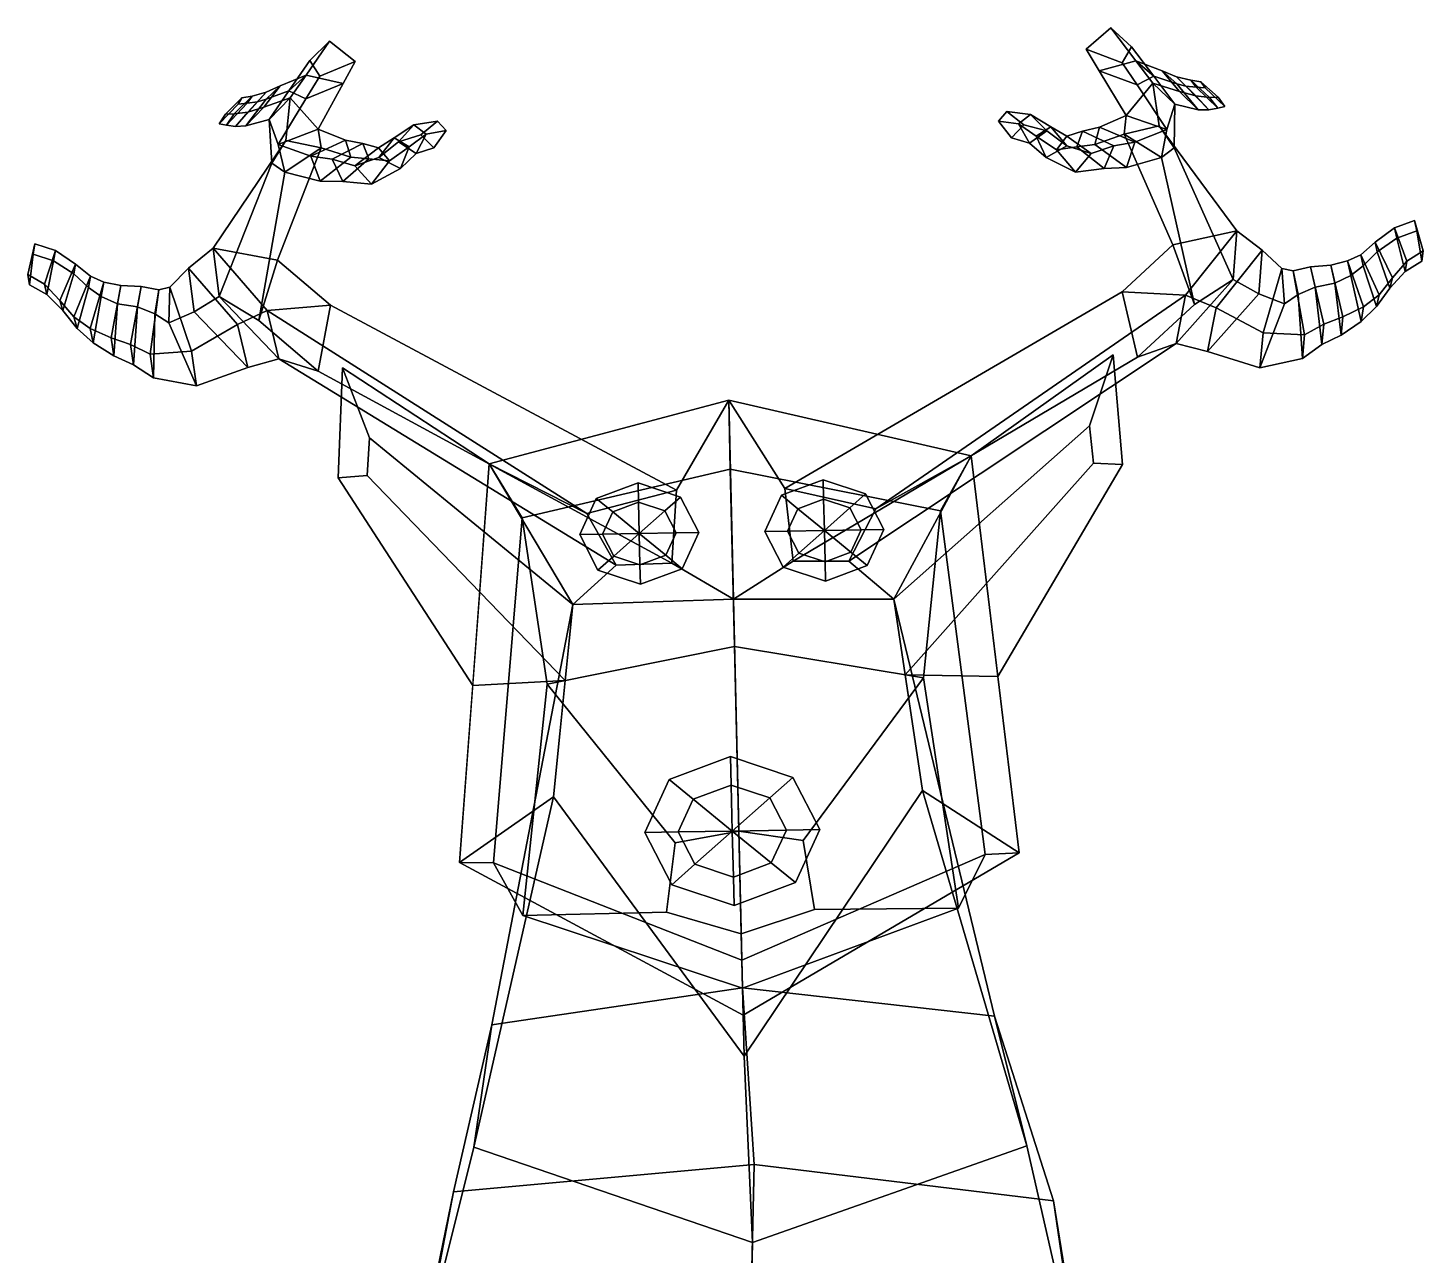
# Model space of a CAD drawing. Extents: x -99 to 92, y -151 to 276.
# Drawn here: x -95.2 to 92.2, y 111 to 275.8 of the extents above; entities that cross this region are included whole.
import ezdxf

# ---------------------------------------------------------------- set-up
doc = ezdxf.new("R2010")
doc.units = 0

msp = doc.modelspace()

# ---------------------------------------------------------------- linework, layer by layer
for points in [[(50.241699, 275.830292, 163.71492), (53.031281, 273.300598, 162.841782), (51.791622, 271.157776, 162.751068), (46.923992, 272.957458, 164.257233)], [(53.617744, 271.388702, 168.106979), (50.241699, 275.830292, 163.71492), (46.923992, 272.957458, 164.257233), (48.669647, 270.08432, 166.891785)], [(53.617744, 271.388702, 168.106979), (56.013264, 269.344696, 166.031708), (53.031281, 273.300598, 162.841782), (50.241699, 275.830292, 163.71492)], [(-57.837311, 269.502411, 168.106979), (-54.671341, 274.054779, 163.71492), (-57.340591, 271.432617, 162.841782), (-60.135494, 267.378937, 166.031708)], [(-57.837311, 269.502411, 168.106979), (-52.832218, 268.366486, 166.891785), (-51.222107, 271.296387, 164.257233), (-54.671341, 274.054779, 163.71492)], [(-54.671341, 274.054779, 163.71492), (-51.222107, 271.296387, 164.257233), (-56.001854, 269.333435, 162.751068), (-57.340591, 271.432617, 162.841782)], [(48.669647, 270.08432, 166.891785), (46.923992, 272.957458, 164.257233), (51.791622, 271.157776, 162.751068), (53.792149, 268.17337, 164.903046)], [(56.013264, 269.344696, 166.031708), (53.792149, 268.17337, 164.903046), (51.791622, 271.157776, 162.751068), (53.031281, 273.300598, 162.841782)], [(-60.135494, 267.378937, 166.031708), (-57.340591, 271.432617, 162.841782), (-56.001854, 269.333435, 162.751068), (-57.861439, 266.283722, 164.903046)], [(-52.832218, 268.366486, 166.891785), (-57.861439, 266.283722, 164.903046), (-56.001854, 269.333435, 162.751068), (-51.222107, 271.296387, 164.257233)], [(52.319054, 264.077881, 172.399475), (55.886288, 268.404114, 171.058243), (53.617744, 271.388702, 168.106979), (48.669647, 270.08432, 166.891785)], [(52.319054, 264.077881, 172.399475), (48.669647, 270.08432, 166.891785), (53.792149, 268.17337, 164.903046), (57.790768, 262.208344, 169.204391)], [(55.886288, 268.404114, 171.058243), (59.495071, 267.279236, 167.974899), (57.142696, 270.0466, 165.72287), (53.617744, 271.388702, 168.106979)], [(53.617744, 271.388702, 168.106979), (57.142696, 270.0466, 165.72287), (59.111263, 268.323059, 163.523575), (56.013264, 269.344696, 166.031708)], [(59.495071, 267.279236, 167.974899), (61.680458, 266.685913, 165.371323), (59.06575, 269.268188, 164.321777), (57.142696, 270.0466, 165.72287)], [(57.142696, 270.0466, 165.72287), (59.06575, 269.268188, 164.321777), (60.31414, 268.00238, 161.74942), (59.111263, 268.323059, 163.523575)], [(-63.518105, 265.197357, 167.974899), (-61.296806, 268.042145, 165.72287), (-63.181995, 267.199219, 164.321777), (-65.674057, 264.530518, 165.371323)], [(-61.296806, 268.042145, 165.72287), (-63.183338, 266.253357, 163.523575), (-64.370293, 265.892181, 161.74942), (-63.181995, 267.199219, 164.321777)], [(-59.964699, 266.443451, 171.058243), (-57.837311, 269.502411, 168.106979), (-61.296806, 268.042145, 165.72287), (-63.518105, 265.197357, 167.974899)], [(-57.837311, 269.502411, 168.106979), (-60.135494, 267.378937, 166.031708), (-63.183338, 266.253357, 163.523575), (-61.296806, 268.042145, 165.72287)], [(-56.198265, 262.241272, 172.399475), (-61.578358, 260.18808, 169.204391), (-57.861439, 266.283722, 164.903046), (-52.832218, 268.366486, 166.891785)], [(-56.198265, 262.241272, 172.399475), (-52.832218, 268.366486, 166.891785), (-57.837311, 269.502411, 168.106979), (-59.964699, 266.443451, 171.058243)], [(56.750443, 262.674561, 175.919769), (55.886288, 268.404114, 171.058243), (52.319054, 264.077881, 172.399475), (52.030315, 261.567993, 174.897659)], [(57.790768, 262.208344, 169.204391), (53.792149, 268.17337, 164.903046), (56.013264, 269.344696, 166.031708), (58.860813, 265.567169, 169.077805)], [(56.750443, 262.674561, 175.919769), (58.746208, 259.731934, 172.956619), (58.860813, 265.567169, 169.077805), (55.886288, 268.404114, 171.058243)], [(58.860813, 265.567169, 169.077805), (62.00082, 264.847137, 165.760269), (59.495071, 267.279236, 167.974899), (55.886288, 268.404114, 171.058243)], [(56.013264, 269.344696, 166.031708), (59.111263, 268.323059, 163.523575), (62.00082, 264.847137, 165.760269), (58.860813, 265.567169, 169.077805)], [(61.680458, 266.685913, 165.371323), (63.51561, 266.48941, 160.599518), (60.985882, 268.806946, 160.336197), (59.06575, 269.268188, 164.321777)], [(59.06575, 269.268188, 164.321777), (60.985882, 268.806946, 160.336197), (61.697529, 267.869781, 157.74791), (60.31414, 268.00238, 161.74942)], [(59.111263, 268.323059, 163.523575), (60.31414, 268.00238, 161.74942), (63.407131, 264.80954, 162.570663), (62.00082, 264.847137, 165.760269)], [(60.31414, 268.00238, 161.74942), (61.697529, 267.869781, 157.74791), (64.624496, 265.031616, 157.675644), (63.407131, 264.80954, 162.570663)], [(63.51561, 266.48941, 160.599518), (64.662689, 266.520233, 156.311859), (62.366753, 268.598633, 156.206726), (60.985882, 268.806946, 160.336197)], [(60.985882, 268.806946, 160.336197), (62.366753, 268.598633, 156.206726), (62.923389, 267.794495, 153.8367), (61.697529, 267.869781, 157.74791)], [(65.567825, 265.254059, 153.616348), (62.923389, 267.794495, 153.8367), (62.366753, 268.598633, 156.206726), (64.662689, 266.520233, 156.311859)], [(-69.491493, 262.968262, 153.616348), (-68.646187, 264.26413, 156.311859), (-66.449127, 266.418518, 156.206726), (-66.967773, 265.596222, 153.8367)], [(-67.498581, 264.272064, 160.599518), (-65.079071, 266.673401, 160.336197), (-66.449127, 266.418518, 156.206726), (-68.646187, 264.26413, 156.311859)], [(-65.674057, 264.530518, 165.371323), (-63.181995, 267.199219, 164.321777), (-65.079071, 266.673401, 160.336197), (-67.498581, 264.272064, 160.599518)], [(-63.183338, 266.253357, 163.523575), (-65.908302, 262.682404, 165.760269), (-67.311745, 262.597168, 162.570663), (-64.370293, 265.892181, 161.74942)], [(-65.079071, 266.673401, 160.336197), (-65.746399, 265.71286, 157.74791), (-66.967773, 265.596222, 153.8367), (-66.449127, 266.418518, 156.206726)], [(-60.135494, 267.378937, 166.031708), (-62.804401, 263.508087, 169.077805), (-65.908302, 262.682404, 165.760269), (-63.183338, 266.253357, 163.523575)], [(-62.804401, 263.508087, 169.077805), (-59.964699, 266.443451, 171.058243), (-63.518105, 265.197357, 167.974899), (-65.908302, 262.682404, 165.760269)], [(-63.181995, 267.199219, 164.321777), (-64.370293, 265.892181, 161.74942), (-65.746399, 265.71286, 157.74791), (-65.079071, 266.673401, 160.336197)], [(-61.578358, 260.18808, 169.204391), (-62.804401, 263.508087, 169.077805), (-60.135494, 267.378937, 166.031708), (-57.861439, 266.283722, 164.903046)], [(-60.560623, 260.689178, 175.919769), (-59.964699, 266.443451, 171.058243), (-62.804401, 263.508087, 169.077805), (-62.417404, 257.681335, 172.956619)], [(-60.560623, 260.689178, 175.919769), (-55.792557, 259.743164, 174.897659), (-56.198265, 262.241272, 172.399475), (-59.964699, 266.443451, 171.058243)], [(62.00082, 264.847137, 165.760269), (63.407131, 264.80954, 162.570663), (61.680458, 266.685913, 165.371323), (59.495071, 267.279236, 167.974899)], [(63.407131, 264.80954, 162.570663), (64.624496, 265.031616, 157.675644), (63.51561, 266.48941, 160.599518), (61.680458, 266.685913, 165.371323)], [(61.697529, 267.869781, 157.74791), (62.923389, 267.794495, 153.8367), (65.567825, 265.254059, 153.616348), (64.624496, 265.031616, 157.675644)], [(64.624496, 265.031616, 157.675644), (65.567825, 265.254059, 153.616348), (64.662689, 266.520233, 156.311859), (63.51561, 266.48941, 160.599518)], [(-65.746399, 265.71286, 157.74791), (-68.538521, 262.777924, 157.675644), (-69.491493, 262.968262, 153.616348), (-66.967773, 265.596222, 153.8367)], [(-68.538521, 262.777924, 157.675644), (-67.498581, 264.272064, 160.599518), (-68.646187, 264.26413, 156.311859), (-69.491493, 262.968262, 153.616348)], [(-64.370293, 265.892181, 161.74942), (-67.311745, 262.597168, 162.570663), (-68.538521, 262.777924, 157.675644), (-65.746399, 265.71286, 157.74791)], [(-67.311745, 262.597168, 162.570663), (-65.674057, 264.530518, 165.371323), (-67.498581, 264.272064, 160.599518), (-68.538521, 262.777924, 157.675644)], [(-65.908302, 262.682404, 165.760269), (-63.518105, 265.197357, 167.974899), (-65.674057, 264.530518, 165.371323), (-67.311745, 262.597168, 162.570663)], [(36.922554, 261.054657, 161.938065), (35.168106, 263.291351, 163.917282), (36.27264, 264.586121, 163.078049), (38.591148, 262.821686, 161.337372)], [(39.458755, 264.193481, 164.942261), (36.27264, 264.586121, 163.078049), (35.168106, 263.291351, 163.917282), (37.864208, 262.928223, 165.634369)], [(41.651699, 261.992981, 162.89505), (38.591148, 262.821686, 161.337372), (36.27264, 264.586121, 163.078049), (39.458755, 264.193481, 164.942261)], [(58.746208, 259.731934, 172.956619), (57.060993, 258.429443, 171.688354), (57.790768, 262.208344, 169.204391), (58.860813, 265.567169, 169.077805)], [(-62.417404, 257.681335, 172.956619), (-62.804401, 263.508087, 169.077805), (-61.578358, 260.18808, 169.204391), (-60.672699, 256.436859, 171.688354)], [(-48.049805, 258.44162, 164.62561), (-45.995365, 261.069519, 166.994446), (-43.353531, 262.791962, 164.942261), (-45.441986, 260.518951, 162.89505)], [(-45.995365, 261.069519, 166.994446), (-43.966427, 259.879211, 167.615067), (-41.701168, 261.581635, 165.634369), (-43.353531, 262.791962, 164.942261)], [(-45.441986, 260.518951, 162.89505), (-43.353531, 262.791962, 164.942261), (-40.188267, 263.292084, 163.078049), (-42.422554, 261.450592, 161.337372)], [(-43.353531, 262.791962, 164.942261), (-41.701168, 261.581635, 165.634369), (-39.024147, 262.035706, 163.917282), (-40.188267, 263.292084, 163.078049)], [(-40.672768, 259.741425, 161.938065), (-42.422554, 261.450592, 161.337372), (-40.188267, 263.292084, 163.078049), (-39.024147, 262.035706, 163.917282)], [(37.864208, 262.928223, 165.634369), (35.168106, 263.291351, 163.917282), (36.922554, 261.054657, 161.938065), (39.340008, 260.345612, 163.230255)], [(39.340008, 260.345612, 163.230255), (36.922554, 261.054657, 161.938065), (38.591148, 262.821686, 161.337372), (41.651699, 261.992981, 162.89505)], [(42.178936, 262.561798, 166.994446), (39.458755, 264.193481, 164.942261), (37.864208, 262.928223, 165.634369), (40.20718, 261.303833, 167.615067)], [(40.20718, 261.303833, 167.615067), (37.864208, 262.928223, 165.634369), (39.340008, 260.345612, 163.230255), (41.549053, 258.422241, 164.798798)], [(44.354458, 260.005463, 164.62561), (41.651699, 261.992981, 162.89505), (39.458755, 264.193481, 164.942261), (42.178936, 262.561798, 166.994446)], [(44.332069, 261.292114, 168.662292), (42.178936, 262.561798, 166.994446), (40.20718, 261.303833, 167.615067), (42.952999, 259.475525, 169.894775)], [(47.631054, 258.96936, 166.301926), (44.354458, 260.005463, 164.62561), (42.178936, 262.561798, 166.994446), (44.332069, 261.292114, 168.662292)], [(48.718773, 262.484009, 170.878891), (46.443714, 261.95163, 169.698074), (45.696671, 259.850769, 171.487167), (48.116688, 260.167389, 172.974991)], [(53.501724, 260.497894, 168.031769), (50.645203, 259.989014, 167.141312), (46.443714, 261.95163, 169.698074), (48.718773, 262.484009, 170.878891)], [(52.319054, 264.077881, 172.399475), (48.718773, 262.484009, 170.878891), (48.116688, 260.167389, 172.974991), (52.030315, 261.567993, 174.897659)], [(57.790768, 262.208344, 169.204391), (53.501724, 260.497894, 168.031769), (48.718773, 262.484009, 170.878891), (52.319054, 264.077881, 172.399475)], [(67.183014, 248.585983, 187.992813), (56.750443, 262.674561, 175.919769), (52.030315, 261.567993, 174.897659), (58.587757, 246.677933, 189.85791)], [(66.682976, 242.063477, 184.794449), (58.746208, 259.731934, 172.956619), (56.750443, 262.674561, 175.919769), (67.183014, 248.585983, 187.992813)], [(-70.32708, 246.258743, 187.992813), (-61.649513, 244.643021, 189.85791), (-55.792557, 259.743164, 174.897659), (-60.560623, 260.689178, 175.919769)], [(-69.522858, 239.758347, 184.794449), (-70.32708, 246.258743, 187.992813), (-60.560623, 260.689178, 175.919769), (-62.417404, 257.681335, 172.956619)], [(-61.578358, 260.18808, 169.204391), (-56.198265, 262.241272, 172.399475), (-52.526405, 260.770508, 170.878891), (-57.212833, 258.624115, 168.031769)], [(-57.212833, 258.624115, 168.031769), (-52.526405, 260.770508, 170.878891), (-50.228287, 260.315552, 169.698074), (-54.334808, 258.212341, 167.141312)], [(-56.198265, 262.241272, 172.399475), (-55.792557, 259.743164, 174.897659), (-51.816624, 258.476105, 172.974991), (-52.526405, 260.770508, 170.878891)], [(-52.526405, 260.770508, 170.878891), (-51.816624, 258.476105, 172.974991), (-49.383732, 258.241608, 171.487167), (-50.228287, 260.315552, 169.698074)], [(-51.275425, 257.295471, 166.301926), (-48.087509, 259.727997, 168.662292), (-45.995365, 261.069519, 166.994446), (-48.049805, 258.44162, 164.62561)], [(-48.087509, 259.727997, 168.662292), (-46.624702, 257.959473, 169.894775), (-43.966427, 259.879211, 167.615067), (-45.995365, 261.069519, 166.994446)], [(-45.17268, 256.954529, 164.798798), (-48.049805, 258.44162, 164.62561), (-45.441986, 260.518951, 162.89505), (-43.055199, 258.951111, 163.230255)], [(-43.055199, 258.951111, 163.230255), (-45.441986, 260.518951, 162.89505), (-42.422554, 261.450592, 161.337372), (-40.672768, 259.741425, 161.938065)], [(-43.966427, 259.879211, 167.615067), (-45.17268, 256.954529, 164.798798), (-43.055199, 258.951111, 163.230255), (-41.701168, 261.581635, 165.634369)], [(-41.701168, 261.581635, 165.634369), (-43.055199, 258.951111, 163.230255), (-40.672768, 259.741425, 161.938065), (-39.024147, 262.035706, 163.917282)], [(41.549053, 258.422241, 164.798798), (39.340008, 260.345612, 163.230255), (41.651699, 261.992981, 162.89505), (44.354458, 260.005463, 164.62561)], [(42.952999, 259.475525, 169.894775), (40.20718, 261.303833, 167.615067), (41.549053, 258.422241, 164.798798), (45.517281, 256.461884, 167.240829)], [(46.443714, 261.95163, 169.698074), (44.332069, 261.292114, 168.662292), (42.952999, 259.475525, 169.894775), (45.696671, 259.850769, 171.487167)], [(50.645203, 259.989014, 167.141312), (47.631054, 258.96936, 166.301926), (44.332069, 261.292114, 168.662292), (46.443714, 261.95163, 169.698074)], [(52.030315, 261.567993, 174.897659), (48.116688, 260.167389, 172.974991), (52.367374, 257.082733, 170.033127), (57.060993, 258.429443, 171.688354)], [(52.367374, 257.082733, 170.033127), (49.342304, 256.933105, 168.795746), (50.645203, 259.989014, 167.141312), (53.501724, 260.497894, 168.031769)], [(61.50592, 238.677505, 184.764145), (58.587757, 246.677933, 189.85791), (52.030315, 261.567993, 174.897659), (57.060993, 258.429443, 171.688354)], [(57.060993, 258.429443, 171.688354), (52.367374, 257.082733, 170.033127), (53.501724, 260.497894, 168.031769), (57.790768, 262.208344, 169.204391)], [(-64.191788, 236.55014, 184.764145), (-60.672699, 256.436859, 171.688354), (-55.792557, 259.743164, 174.897659), (-61.649513, 244.643021, 189.85791)], [(-60.672699, 256.436859, 171.688354), (-61.578358, 260.18808, 169.204391), (-57.212833, 258.624115, 168.031769), (-55.919907, 255.250031, 170.033127)], [(-55.792557, 259.743164, 174.897659), (-60.672699, 256.436859, 171.688354), (-55.919907, 255.250031, 170.033127), (-51.816624, 258.476105, 172.974991)], [(-55.919907, 255.250031, 170.033127), (-57.212833, 258.624115, 168.031769), (-54.334808, 258.212341, 167.141312), (-52.890244, 255.202866, 168.795746)], [(-54.334808, 258.212341, 167.141312), (-50.228287, 260.315552, 169.698074), (-48.087509, 259.727997, 168.662292), (-51.275425, 257.295471, 166.301926)], [(-50.228287, 260.315552, 169.698074), (-49.383732, 258.241608, 171.487167), (-46.624702, 257.959473, 169.894775), (-48.087509, 259.727997, 168.662292)], [(-46.624702, 257.959473, 169.894775), (-49.046234, 254.86145, 167.240829), (-45.17268, 256.954529, 164.798798), (-43.966427, 259.879211, 167.615067)], [(45.517281, 256.461884, 167.240829), (41.549053, 258.422241, 164.798798), (44.354458, 260.005463, 164.62561), (47.631054, 258.96936, 166.301926)], [(45.696671, 259.850769, 171.487167), (42.952999, 259.475525, 169.894775), (45.517281, 256.461884, 167.240829), (49.342304, 256.933105, 168.795746)], [(49.342304, 256.933105, 168.795746), (45.517281, 256.461884, 167.240829), (47.631054, 258.96936, 166.301926), (50.645203, 259.989014, 167.141312)], [(48.116688, 260.167389, 172.974991), (45.696671, 259.850769, 171.487167), (49.342304, 256.933105, 168.795746), (52.367374, 257.082733, 170.033127)], [(66.682976, 242.063477, 184.794449), (61.50592, 238.677505, 184.764145), (57.060993, 258.429443, 171.688354), (58.746208, 259.731934, 172.956619)], [(-69.522858, 239.758347, 184.794449), (-62.417404, 257.681335, 172.956619), (-60.672699, 256.436859, 171.688354), (-64.191788, 236.55014, 184.764145)], [(-51.816624, 258.476105, 172.974991), (-55.919907, 255.250031, 170.033127), (-52.890244, 255.202866, 168.795746), (-49.383732, 258.241608, 171.487167)], [(-52.890244, 255.202866, 168.795746), (-54.334808, 258.212341, 167.141312), (-51.275425, 257.295471, 166.301926), (-49.046234, 254.86145, 167.240829)], [(-49.383732, 258.241608, 171.487167), (-52.890244, 255.202866, 168.795746), (-49.046234, 254.86145, 167.240829), (-46.624702, 257.959473, 169.894775)], [(-49.046234, 254.86145, 167.240829), (-51.275425, 257.295471, 166.301926), (-48.049805, 258.44162, 164.62561), (-45.17268, 256.954529, 164.798798)], [(90.018097, 244.501434, 163.791672), (92.197899, 245.886017, 160.508347), (91.058769, 249.973648, 160.064575), (88.365921, 248.971436, 163.703598)], [(88.365921, 248.971436, 163.703598), (91.058769, 249.973648, 160.064575), (91.375313, 248.597122, 157.674561), (88.684723, 247.602585, 160.925278)], [(92.197899, 245.886017, 160.508347), (92.036156, 244.504669, 157.810638), (91.375313, 248.597122, 157.674561), (91.058769, 249.973648, 160.064575)], [(60.303581, 239.955154, 195.204376), (67.183014, 248.585983, 187.992813), (58.587757, 246.677933, 189.85791), (51.759228, 240.394241, 195.622391)], [(60.303581, 239.955154, 195.204376), (64.387718, 238.241272, 193.061157), (70.593735, 245.998718, 186.567719), (67.183014, 248.585983, 187.992813)], [(67.183014, 248.585983, 187.992813), (70.593735, 245.998718, 186.567719), (70.139038, 240.12674, 183.694916), (66.682976, 242.063477, 184.794449)], [(88.071815, 242.244339, 167.702255), (90.018097, 244.501434, 163.791672), (88.365921, 248.971436, 163.703598), (85.762016, 247.049835, 168.170059)], [(85.762016, 247.049835, 168.170059), (88.365921, 248.971436, 163.703598), (88.684723, 247.602585, 160.925278), (86.042496, 245.750031, 164.938858)], [(86.042496, 245.750031, 164.938858), (88.684723, 247.602585, 160.925278), (89.788223, 243.11203, 160.700897), (87.723923, 240.897644, 164.162964)], [(88.684723, 247.602585, 160.925278), (91.375313, 248.597122, 157.674561), (92.036156, 244.504669, 157.810638), (89.788223, 243.11203, 160.700897)], [(-95.196114, 242.714508, 160.508347), (-94.248764, 246.837509, 160.064575), (-94.500786, 245.451324, 157.674561), (-94.970001, 241.339737, 157.810638)], [(-92.953384, 241.40477, 163.791672), (-91.511246, 245.927155, 163.703598), (-94.248764, 246.837509, 160.064575), (-95.196114, 242.714508, 160.508347)], [(-91.511246, 245.927155, 163.703598), (-91.765869, 244.548599, 160.925278), (-94.500786, 245.451324, 157.674561), (-94.248764, 246.837509, 160.064575)], [(-90.903252, 239.215347, 167.702255), (-88.819672, 244.0952, 168.170059), (-91.511246, 245.927155, 163.703598), (-92.953384, 241.40477, 163.791672)], [(-88.819672, 244.0952, 168.170059), (-89.039238, 242.786896, 164.938858), (-91.765869, 244.548599, 160.925278), (-91.511246, 245.927155, 163.703598)], [(-63.050064, 237.867493, 195.204376), (-70.32708, 246.258743, 187.992813), (-73.614296, 243.558121, 186.567719), (-67.050941, 236.016739, 193.061157)], [(-70.32708, 246.258743, 187.992813), (-69.522858, 239.758347, 184.794449), (-72.88575, 237.706161, 183.694916), (-73.614296, 243.558121, 186.567719)], [(-63.050064, 237.867493, 195.204376), (-54.532963, 238.595352, 195.622391), (-61.649513, 244.643021, 189.85791), (-70.32708, 246.258743, 187.992813)], [(51.759228, 240.394241, 195.622391), (58.587757, 246.677933, 189.85791), (61.50592, 238.677505, 184.764145), (53.831291, 231.591705, 189.293182)], [(64.387718, 238.241272, 193.061157), (70.724403, 234.859299, 190.544403), (73.230278, 243.52977, 185.795532), (70.593735, 245.998718, 186.567719)], [(70.593735, 245.998718, 186.567719), (73.230278, 243.52977, 185.795532), (73.590782, 238.778839, 182.034927), (70.139038, 240.12674, 183.694916)], [(86.28862, 239.972977, 171.493286), (88.071815, 242.244339, 167.702255), (85.762016, 247.049835, 168.170059), (83.824646, 245.355255, 171.88327)], [(83.824646, 245.355255, 171.88327), (85.762016, 247.049835, 168.170059), (86.042496, 245.750031, 164.938858), (84.155869, 243.86055, 168.323547)], [(84.155869, 243.86055, 168.323547), (86.042496, 245.750031, 164.938858), (87.723923, 240.897644, 164.162964), (85.925423, 238.431992, 167.582458)], [(89.788223, 243.11203, 160.700897), (92.036156, 244.504669, 157.810638), (92.197899, 245.886017, 160.508347), (90.018097, 244.501434, 163.791672)], [(-91.765869, 244.548599, 160.925278), (-92.658813, 240.024246, 160.700897), (-94.970001, 241.339737, 157.810638), (-94.500786, 245.451324, 157.674561)], [(-89.039238, 242.786896, 164.938858), (-90.492744, 237.881424, 164.162964), (-92.658813, 240.024246, 160.700897), (-91.765869, 244.548599, 160.925278)], [(-89.015396, 237.006058, 171.493286), (-86.804703, 242.467468, 171.88327), (-88.819672, 244.0952, 168.170059), (-90.903252, 239.215347, 167.702255)], [(-86.804703, 242.467468, 171.88327), (-87.065865, 240.962784, 168.323547), (-89.039238, 242.786896, 164.938858), (-88.819672, 244.0952, 168.170059)], [(-54.532963, 238.595352, 195.622391), (-56.192352, 229.729645, 189.293182), (-64.191788, 236.55014, 184.764145), (-61.649513, 244.643021, 189.85791)], [(76.284134, 234.62207, 185.75824), (78.880753, 236.022446, 182.029587), (77.071846, 243.746155, 180.87236), (74.725258, 243.220551, 184.063187)], [(74.725258, 243.220551, 184.063187), (77.071846, 243.746155, 180.87236), (77.682251, 241.02684, 176.483963), (75.41124, 240.033783, 179.336258)], [(78.880753, 236.022446, 182.029587), (81.436516, 237.027618, 178.723557), (79.808502, 243.978943, 177.682053), (77.071846, 243.746155, 180.87236)], [(77.071846, 243.746155, 180.87236), (79.808502, 243.978943, 177.682053), (80.35788, 241.531555, 173.732513), (77.682251, 241.02684, 176.483963)], [(81.436516, 237.027618, 178.723557), (84.181854, 238.364716, 174.951859), (82.042847, 244.526382, 174.69165), (79.808502, 243.978943, 177.682053)], [(79.808502, 243.978943, 177.682053), (82.042847, 244.526382, 174.69165), (82.493889, 242.593643, 170.92041), (80.35788, 241.531555, 173.732513)], [(84.181854, 238.364716, 174.951859), (86.28862, 239.972977, 171.493286), (83.824646, 245.355255, 171.88327), (82.042847, 244.526382, 174.69165)], [(82.042847, 244.526382, 174.69165), (83.824646, 245.355255, 171.88327), (84.155869, 243.86055, 168.323547), (82.493889, 242.593643, 170.92041)], [(82.493889, 242.593643, 170.92041), (84.155869, 243.86055, 168.323547), (85.925423, 238.431992, 167.582458), (83.885719, 236.409317, 170.742035)], [(87.723923, 240.897644, 164.162964), (89.788223, 243.11203, 160.700897), (90.018097, 244.501434, 163.791672), (88.071815, 242.244339, 167.702255)], [(-92.658813, 240.024246, 160.700897), (-92.953384, 241.40477, 163.791672), (-95.196114, 242.714508, 160.508347), (-94.970001, 241.339737, 157.810638)], [(-87.065865, 240.962784, 168.323547), (-88.580521, 235.478622, 167.582458), (-90.492744, 237.881424, 164.162964), (-89.039238, 242.786896, 164.938858)], [(-86.835205, 235.470398, 174.951859), (-84.985611, 241.699585, 174.69165), (-86.804703, 242.467468, 171.88327), (-89.015396, 237.006058, 171.493286)], [(-84.985611, 241.699585, 174.69165), (-85.346031, 239.753128, 170.92041), (-87.065865, 240.962784, 168.323547), (-86.804703, 242.467468, 171.88327)], [(-73.614296, 243.558121, 186.567719), (-72.88575, 237.706161, 183.694916), (-76.271835, 236.242569, 182.034927), (-76.133461, 241.001892, 185.795532)], [(-67.050941, 236.016739, 193.061157), (-73.614296, 243.558121, 186.567719), (-76.133461, 241.001892, 185.795532), (-73.224693, 232.423035, 190.544403)], [(59.048019, 233.447449, 190.55899), (53.831291, 231.591705, 189.293182), (61.50592, 238.677505, 184.764145), (66.682976, 242.063477, 184.794449)], [(66.682976, 242.063477, 184.794449), (70.139038, 240.12674, 183.694916), (63.254135, 232.382126, 188.885483), (59.048019, 233.447449, 190.55899)], [(70.724403, 234.859299, 190.544403), (76.284134, 234.62207, 185.75824), (74.725258, 243.220551, 184.063187), (73.230278, 243.52977, 185.795532)], [(73.230278, 243.52977, 185.795532), (74.725258, 243.220551, 184.063187), (75.41124, 240.033783, 179.336258), (73.590782, 238.778839, 182.034927)], [(80.35788, 241.531555, 173.732513), (82.493889, 242.593643, 170.92041), (83.885719, 236.409317, 170.742035), (81.190224, 234.581924, 174.231216)], [(85.925423, 238.431992, 167.582458), (87.723923, 240.897644, 164.162964), (88.071815, 242.244339, 167.702255), (86.28862, 239.972977, 171.493286)], [(-90.492744, 237.881424, 164.162964), (-90.903252, 239.215347, 167.702255), (-92.953384, 241.40477, 163.791672), (-92.658813, 240.024246, 160.700897)], [(-85.346031, 239.753128, 170.92041), (-86.44799, 233.52652, 170.742035), (-88.580521, 235.478622, 167.582458), (-87.065865, 240.962784, 168.323547)], [(-84.029587, 234.227188, 178.723557), (-82.727463, 241.228149, 177.682053), (-84.985611, 241.699585, 174.69165), (-86.835205, 235.470398, 174.951859)], [(-82.727463, 241.228149, 177.682053), (-83.162125, 238.764084, 173.732513), (-85.346031, 239.753128, 170.92041), (-84.985611, 241.699585, 174.69165)], [(-81.428902, 233.309372, 182.029587), (-79.982094, 241.088196, 180.87236), (-82.727463, 241.228149, 177.682053), (-84.029587, 234.227188, 178.723557)], [(-79.982094, 241.088196, 180.87236), (-80.46505, 238.350342, 176.483963), (-83.162125, 238.764084, 173.732513), (-82.727463, 241.228149, 177.682053)], [(-78.768944, 231.997879, 185.75824), (-77.612816, 240.64238, 184.063187), (-79.982094, 241.088196, 180.87236), (-81.428902, 233.309372, 182.029587)], [(-77.612816, 240.64238, 184.063187), (-78.149445, 237.434891, 179.336258), (-80.46505, 238.350342, 176.483963), (-79.982094, 241.088196, 180.87236)], [(-73.224693, 232.423035, 190.544403), (-76.133461, 241.001892, 185.795532), (-77.612816, 240.64238, 184.063187), (-78.768944, 231.997879, 185.75824)], [(-76.133461, 241.001892, 185.795532), (-76.271835, 236.242569, 182.034927), (-78.149445, 237.434891, 179.336258), (-77.612816, 240.64238, 184.063187)], [(6.4823, 213.980118, 212.997284), (51.759228, 240.394241, 195.622391), (53.831291, 231.591705, 189.293182), (7.575452, 204.210526, 202.016968)], [(6.4823, 213.980118, 212.997284), (18.689646, 211.25441, 212.940262), (60.303581, 239.955154, 195.204376), (51.759228, 240.394241, 195.622391)], [(18.689646, 211.25441, 212.940262), (15.07148, 204.213654, 205.117035), (59.048019, 233.447449, 190.55899), (60.303581, 239.955154, 195.204376)], [(59.048019, 233.447449, 190.55899), (63.254135, 232.382126, 188.885483), (64.387718, 238.241272, 193.061157), (60.303581, 239.955154, 195.204376)], [(70.139038, 240.12674, 183.694916), (73.590782, 238.778839, 182.034927), (70.262207, 230.167191, 185.751404), (63.254135, 232.382126, 188.885483)], [(73.590782, 238.778839, 182.034927), (75.41124, 240.033783, 179.336258), (76.010132, 231.450119, 180.329712), (70.262207, 230.167191, 185.751404)], [(75.41124, 240.033783, 179.336258), (77.682251, 241.02684, 176.483963), (78.607079, 233.305038, 177.038101), (76.010132, 231.450119, 180.329712)], [(77.682251, 241.02684, 176.483963), (80.35788, 241.531555, 173.732513), (81.190224, 234.581924, 174.231216), (78.607079, 233.305038, 177.038101)], [(83.885719, 236.409317, 170.742035), (85.925423, 238.431992, 167.582458), (86.28862, 239.972977, 171.493286), (84.181854, 238.364716, 174.951859)], [(-88.580521, 235.478622, 167.582458), (-89.015396, 237.006058, 171.493286), (-90.903252, 239.215347, 167.702255), (-90.492744, 237.881424, 164.162964)], [(-83.162125, 238.764084, 173.732513), (-83.669296, 231.791809, 174.231216), (-86.44799, 233.52652, 170.742035), (-85.346031, 239.753128, 170.92041)], [(-80.46505, 238.350342, 176.483963), (-81.028564, 230.603317, 177.038101), (-83.669296, 231.791809, 174.231216), (-83.162125, 238.764084, 173.732513)], [(-78.149445, 237.434891, 179.336258), (-78.347061, 228.837784, 180.329712), (-81.028564, 230.603317, 177.038101), (-80.46505, 238.350342, 176.483963)], [(-69.522858, 239.758347, 184.794449), (-61.491608, 231.407394, 190.55899), (-65.644653, 230.200653, 188.885483), (-72.88575, 237.706161, 183.694916)], [(-61.491608, 231.407394, 190.55899), (-69.522858, 239.758347, 184.794449), (-64.191788, 236.55014, 184.764145), (-56.192352, 229.729645, 189.293182)], [(-63.050064, 237.867493, 195.204376), (-20.128817, 210.597427, 212.940262), (-8.058394, 213.734009, 212.997284), (-54.532963, 238.595352, 195.622391)], [(-8.058394, 213.734009, 212.997284), (-8.694488, 203.935165, 202.016968), (-56.192352, 229.729645, 189.293182), (-54.532963, 238.595352, 195.622391)], [(63.254135, 232.382126, 188.885483), (70.262207, 230.167191, 185.751404), (70.724403, 234.859299, 190.544403), (64.387718, 238.241272, 193.061157)], [(81.190224, 234.581924, 174.231216), (83.885719, 236.409317, 170.742035), (84.181854, 238.364716, 174.951859), (81.436516, 237.027618, 178.723557)], [(-86.44799, 233.52652, 170.742035), (-86.835205, 235.470398, 174.951859), (-89.015396, 237.006058, 171.493286), (-88.580521, 235.478622, 167.582458)], [(-76.271835, 236.242569, 182.034927), (-72.543762, 227.750305, 185.751404), (-78.347061, 228.837784, 180.329712), (-78.149445, 237.434891, 179.336258)], [(-72.88575, 237.706161, 183.694916), (-65.644653, 230.200653, 188.885483), (-72.543762, 227.750305, 185.751404), (-76.271835, 236.242569, 182.034927)], [(-61.491608, 231.407394, 190.55899), (-63.050064, 237.867493, 195.204376), (-67.050941, 236.016739, 193.061157), (-65.644653, 230.200653, 188.885483)], [(-20.128817, 210.597427, 212.940262), (-63.050064, 237.867493, 195.204376), (-61.491608, 231.407394, 190.55899), (-16.184736, 203.684647, 205.117035)], [(78.607079, 233.305038, 177.038101), (81.190224, 234.581924, 174.231216), (81.436516, 237.027618, 178.723557), (78.880753, 236.022446, 182.029587)], [(-83.669296, 231.791809, 174.231216), (-84.029587, 234.227188, 178.723557), (-86.835205, 235.470398, 174.951859), (-86.44799, 233.52652, 170.742035)], [(-65.644653, 230.200653, 188.885483), (-67.050941, 236.016739, 193.061157), (-73.224693, 232.423035, 190.544403), (-72.543762, 227.750305, 185.751404)], [(70.262207, 230.167191, 185.751404), (76.010132, 231.450119, 180.329712), (76.284134, 234.62207, 185.75824), (70.724403, 234.859299, 190.544403)], [(76.010132, 231.450119, 180.329712), (78.607079, 233.305038, 177.038101), (78.880753, 236.022446, 182.029587), (76.284134, 234.62207, 185.75824)], [(-81.028564, 230.603317, 177.038101), (-81.428902, 233.309372, 182.029587), (-84.029587, 234.227188, 178.723557), (-83.669296, 231.791809, 174.231216)], [(-78.347061, 228.837784, 180.329712), (-78.768944, 231.997879, 185.75824), (-81.428902, 233.309372, 182.029587), (-81.028564, 230.603317, 177.038101)], [(-72.543762, 227.750305, 185.751404), (-73.224693, 232.423035, 190.544403), (-78.768944, 231.997879, 185.75824), (-78.347061, 228.837784, 180.329712)], [(15.07148, 204.213654, 205.117035), (7.575452, 204.210526, 202.016968), (53.831291, 231.591705, 189.293182), (59.048019, 233.447449, 190.55899)], [(-16.184736, 203.684647, 205.117035), (-61.491608, 231.407394, 190.55899), (-56.192352, 229.729645, 189.293182), (-8.694488, 203.935165, 202.016968)], [(47.392334, 222.401962, 199.281357), (21.132547, 199.117737, 202.586426), (31.490156, 218.378387, 223.173843), (50.565193, 231.924408, 204.580566)], [(51.817726, 217.205475, 204.602005), (50.565193, 231.924408, 204.580566), (31.490156, 218.378387, 223.173843), (35.075294, 188.728607, 223.257233)], [(50.565193, 231.924408, 204.580566), (51.817726, 217.205475, 204.602005), (47.908459, 217.362198, 199.296036), (47.392334, 222.401962, 199.281357)], [(-52.944366, 230.172577, 204.580566), (-49.329361, 220.765015, 199.281357), (-49.609749, 215.711823, 199.296036), (-53.508602, 215.422943, 204.602005)], [(-53.508602, 215.422943, 204.602005), (-35.449661, 187.535019, 223.257233), (-33.251869, 217.282684, 223.173843), (-52.944366, 230.172577, 204.580566)], [(-49.329361, 220.765015, 199.281357), (-52.944366, 230.172577, 204.580566), (-33.251869, 217.282684, 223.173843), (-22.003057, 198.387695, 202.586426)], [(-20.128817, 210.597427, 212.940262), (-33.251869, 217.282684, 223.173843), (-1.068066, 225.845749, 223.323883), (-8.058394, 213.734009, 212.997284)], [(-33.251869, 217.282684, 223.173843), (-28.790918, 210.040009, 248.31398), (-0.850941, 216.549789, 248.31398), (-1.068066, 225.845749, 223.323883)], [(-8.694488, 203.935165, 202.016968), (-8.058394, 213.734009, 212.997284), (-1.068066, 225.845749, 223.323883), (-0.443157, 199.091003, 194.428345)], [(18.689646, 211.25441, 212.940262), (6.4823, 213.980118, 212.997284), (-1.068066, 225.845749, 223.323883), (31.490156, 218.378387, 223.173843)], [(7.575452, 204.210526, 202.016968), (-0.443157, 199.091003, 194.428345), (-1.068066, 225.845749, 223.323883), (6.4823, 213.980118, 212.997284)], [(31.490156, 218.378387, 223.173843), (-1.068066, 225.845749, 223.323883), (-0.850941, 216.549789, 248.31398), (27.370932, 210.990494, 248.31398)], [(47.908459, 217.362198, 199.296036), (22.63781, 188.967361, 202.643402), (21.132547, 199.117737, 202.586426), (47.392334, 222.401962, 199.281357)], [(-49.609749, 215.711823, 199.296036), (-49.329361, 220.765015, 199.281357), (-22.003057, 198.387695, 202.586426), (-23.033154, 188.194443, 202.643402)], [(15.07148, 204.213654, 205.117035), (18.689646, 211.25441, 212.940262), (31.490156, 218.378387, 223.173843), (21.132547, 199.117737, 202.586426)], [(31.490156, 218.378387, 223.173843), (27.370932, 210.990494, 248.31398), (33.388824, 164.829987, 248.31398), (37.940609, 165.03186, 223.323883)], [(-53.508602, 215.422943, 204.602005), (-49.609749, 215.711823, 199.296036), (-23.033154, 188.194443, 202.643402), (-35.449661, 187.535019, 223.257233)], [(-33.251869, 217.282684, 223.173843), (-37.206177, 163.760056, 223.323883), (-32.648563, 163.712372, 248.31398), (-28.790918, 210.040009, 248.31398)], [(-16.184736, 203.684647, 205.117035), (-22.003057, 198.387695, 202.586426), (-33.251869, 217.282684, 223.173843), (-20.128817, 210.597427, 212.940262)], [(-0.850941, 216.549789, 248.31398), (-28.790918, 210.040009, 248.31398), (-25.467005, 187.677811, 278.839111), (-0.295153, 192.754425, 278.990662)], [(-0.850941, 216.549789, 248.31398), (-0.295153, 192.754425, 278.990662), (25.093863, 188.533554, 278.839111), (27.370932, 210.990494, 248.31398)], [(51.817726, 217.205475, 204.602005), (35.075294, 188.728607, 223.257233), (22.63781, 188.967361, 202.643402), (47.908459, 217.362198, 199.296036)], [(-16.649984, 210.833481, 266.498657), (-13.182326, 212.125473, 266.498657), (-13.243088, 214.726898, 262.284332), (-18.853891, 212.636383, 262.284332)], [(-18.853891, 212.636383, 262.284332), (-13.243088, 214.726898, 262.284332), (-13.243088, 214.726898, 257.075195), (-18.853891, 212.636383, 257.075195)], [(-16.649984, 210.833481, 252.86087), (-18.853891, 212.636383, 257.075195), (-13.243088, 214.726898, 257.075195), (-13.182326, 212.125473, 252.86087)], [(-9.657078, 210.951843, 266.498657), (-7.539098, 212.827881, 262.284332), (-13.243088, 214.726898, 262.284332), (-13.182326, 212.125473, 266.498657)], [(-7.539098, 212.827881, 262.284332), (-7.539098, 212.827881, 257.075195), (-13.243088, 214.726898, 257.075195), (-13.243088, 214.726898, 262.284332)], [(-9.657078, 210.951843, 252.86087), (-13.182326, 212.125473, 252.86087), (-13.243088, 214.726898, 257.075195), (-7.539098, 212.827881, 257.075195)], [(8.209635, 211.254211, 266.498657), (11.677295, 212.546173, 266.498657), (11.616533, 215.147598, 262.284332), (6.005726, 213.057098, 262.284332)], [(6.005726, 213.057098, 262.284332), (11.616533, 215.147598, 262.284332), (11.616533, 215.147598, 257.075195), (6.005726, 213.057098, 257.075195)], [(8.209635, 211.254211, 252.86087), (6.005726, 213.057098, 257.075195), (11.616533, 215.147598, 257.075195), (11.677295, 212.546173, 252.86087)], [(15.202543, 211.372559, 266.498657), (17.320518, 213.248596, 262.284332), (11.616533, 215.147598, 262.284332), (11.677295, 212.546173, 266.498657)], [(17.320518, 213.248596, 262.284332), (17.320518, 213.248596, 257.075195), (11.616533, 215.147598, 257.075195), (11.616533, 215.147598, 262.284332)], [(15.202543, 211.372559, 252.86087), (11.677295, 212.546173, 252.86087), (11.616533, 215.147598, 257.075195), (17.320518, 213.248596, 257.075195)], [(-18.028755, 207.832703, 266.498657), (-16.649984, 210.833481, 266.498657), (-18.853891, 212.636383, 262.284332), (-21.084774, 207.780991, 262.284332)], [(-21.084774, 207.780991, 262.284332), (-18.853891, 212.636383, 262.284332), (-18.853891, 212.636383, 257.075195), (-21.084774, 207.780991, 257.075195)], [(-21.084774, 207.780991, 257.075195), (-18.853891, 212.636383, 257.075195), (-16.649984, 210.833481, 252.86087), (-18.028755, 207.832703, 252.86087)], [(-13.084015, 207.916382, 268.108398), (-13.182326, 212.125473, 266.498657), (-16.649984, 210.833481, 266.498657)], [(-13.084015, 207.916382, 251.25116), (-16.649984, 210.833481, 252.86087), (-13.182326, 212.125473, 252.86087)], [(-13.084015, 207.916382, 268.108398), (-9.657078, 210.951843, 266.498657), (-13.182326, 212.125473, 266.498657)], [(-13.084015, 207.916382, 251.25116), (-13.182326, 212.125473, 252.86087), (-9.657078, 210.951843, 252.86087)], [(-8.139272, 208.000061, 266.498657), (-5.083251, 208.051773, 262.284332), (-7.539098, 212.827881, 262.284332), (-9.657078, 210.951843, 266.498657)], [(-5.083251, 208.051773, 257.075195), (-8.139272, 208.000061, 252.86087), (-9.657078, 210.951843, 252.86087), (-7.539098, 212.827881, 257.075195)], [(-5.083251, 208.051773, 262.284332), (-5.083251, 208.051773, 257.075195), (-7.539098, 212.827881, 257.075195), (-7.539098, 212.827881, 262.284332)], [(6.830863, 208.253403, 266.498657), (8.209635, 211.254211, 266.498657), (6.005726, 213.057098, 262.284332), (3.774842, 208.201691, 262.284332)], [(3.774842, 208.201691, 262.284332), (6.005726, 213.057098, 262.284332), (6.005726, 213.057098, 257.075195), (3.774842, 208.201691, 257.075195)], [(3.774842, 208.201691, 257.075195), (6.005726, 213.057098, 257.075195), (8.209635, 211.254211, 252.86087), (6.830863, 208.253403, 252.86087)], [(11.775607, 208.337097, 268.108398), (11.677295, 212.546173, 266.498657), (8.209635, 211.254211, 266.498657)], [(11.775607, 208.337097, 251.25116), (8.209635, 211.254211, 252.86087), (11.677295, 212.546173, 252.86087)], [(11.775607, 208.337097, 268.108398), (15.202543, 211.372559, 266.498657), (11.677295, 212.546173, 266.498657)], [(11.775607, 208.337097, 251.25116), (11.677295, 212.546173, 252.86087), (15.202543, 211.372559, 252.86087)], [(16.720348, 208.420776, 266.498657), (19.776367, 208.472504, 262.284332), (17.320518, 213.248596, 262.284332), (15.202543, 211.372559, 266.498657)], [(19.776367, 208.472504, 257.075195), (16.720348, 208.420776, 252.86087), (15.202543, 211.372559, 252.86087), (17.320518, 213.248596, 257.075195)], [(19.776367, 208.472504, 262.284332), (19.776367, 208.472504, 257.075195), (17.320518, 213.248596, 257.075195), (17.320518, 213.248596, 262.284332)], [(-28.7061, 156.619095, 283.141876), (-25.467005, 187.677811, 278.839111), (-28.790918, 210.040009, 248.31398), (-32.648563, 163.712372, 248.31398)], [(-13.084015, 207.916382, 268.108398), (-16.649984, 210.833481, 266.498657), (-18.028755, 207.832703, 266.498657)], [(-18.028755, 207.832703, 252.86087), (-16.649984, 210.833481, 252.86087), (-13.084015, 207.916382, 251.25116)], [(-13.084015, 207.916382, 268.108398), (-8.139272, 208.000061, 266.498657), (-9.657078, 210.951843, 266.498657)], [(-8.139272, 208.000061, 252.86087), (-13.084015, 207.916382, 251.25116), (-9.657078, 210.951843, 252.86087)], [(11.775607, 208.337097, 268.108398), (8.209635, 211.254211, 266.498657), (6.830863, 208.253403, 266.498657)], [(6.830863, 208.253403, 252.86087), (8.209635, 211.254211, 252.86087), (11.775607, 208.337097, 251.25116)], [(11.775607, 208.337097, 268.108398), (16.720348, 208.420776, 266.498657), (15.202543, 211.372559, 266.498657)], [(16.720348, 208.420776, 252.86087), (11.775607, 208.337097, 251.25116), (15.202543, 211.372559, 252.86087)], [(29.780703, 157.608932, 283.141876), (33.388824, 164.829987, 248.31398), (27.370932, 210.990494, 248.31398), (25.093863, 188.533554, 278.839111)], [(-7.314136, 203.196396, 262.284332), (-5.083251, 208.051773, 262.284332), (-8.139272, 208.000061, 266.498657), (-9.518044, 204.999283, 266.498657)], [(-7.314136, 203.196396, 257.075195), (-9.518044, 204.999283, 252.86087), (-8.139272, 208.000061, 252.86087), (-5.083251, 208.051773, 257.075195)], [(-7.314136, 203.196396, 262.284332), (-7.314136, 203.196396, 257.075195), (-5.083251, 208.051773, 257.075195), (-5.083251, 208.051773, 262.284332)], [(6.230689, 203.425644, 262.284332), (8.348669, 205.301651, 266.498657), (6.830863, 208.253403, 266.498657), (3.774842, 208.201691, 262.284332)], [(6.230689, 203.425644, 257.075195), (3.774842, 208.201691, 257.075195), (6.830863, 208.253403, 252.86087), (8.348669, 205.301651, 252.86087)], [(6.230689, 203.425644, 262.284332), (3.774842, 208.201691, 262.284332), (3.774842, 208.201691, 257.075195), (6.230689, 203.425644, 257.075195)], [(8.348669, 205.301651, 266.498657), (11.775607, 208.337097, 268.108398), (6.830863, 208.253403, 266.498657)], [(8.348669, 205.301651, 252.86087), (6.830863, 208.253403, 252.86087), (11.775607, 208.337097, 251.25116)], [(11.873918, 204.128006, 266.498657), (11.775607, 208.337097, 268.108398), (8.348669, 205.301651, 266.498657)], [(11.873918, 204.128006, 252.86087), (8.348669, 205.301651, 252.86087), (11.775607, 208.337097, 251.25116)], [(15.341576, 205.420029, 266.498657), (16.720348, 208.420776, 266.498657), (11.775607, 208.337097, 268.108398)], [(15.341576, 205.420029, 252.86087), (11.775607, 208.337097, 251.25116), (16.720348, 208.420776, 252.86087)], [(11.873918, 204.128006, 266.498657), (15.341576, 205.420029, 266.498657), (11.775607, 208.337097, 268.108398)], [(11.873918, 204.128006, 252.86087), (11.775607, 208.337097, 251.25116), (15.341576, 205.420029, 252.86087)], [(17.545483, 203.617142, 262.284332), (19.776367, 208.472504, 262.284332), (16.720348, 208.420776, 266.498657), (15.341576, 205.420029, 266.498657)], [(17.545483, 203.617142, 257.075195), (15.341576, 205.420029, 252.86087), (16.720348, 208.420776, 252.86087), (19.776367, 208.472504, 257.075195)], [(17.545483, 203.617142, 262.284332), (17.545483, 203.617142, 257.075195), (19.776367, 208.472504, 257.075195), (19.776367, 208.472504, 262.284332)], [(-18.628929, 203.004913, 262.284332), (-16.510952, 204.88092, 266.498657), (-18.028755, 207.832703, 266.498657), (-21.084774, 207.780991, 262.284332)], [(-18.628929, 203.004913, 257.075195), (-21.084774, 207.780991, 257.075195), (-18.028755, 207.832703, 252.86087), (-16.510952, 204.88092, 252.86087)], [(-18.628929, 203.004913, 262.284332), (-21.084774, 207.780991, 262.284332), (-21.084774, 207.780991, 257.075195), (-18.628929, 203.004913, 257.075195)], [(-16.510952, 204.88092, 266.498657), (-13.084015, 207.916382, 268.108398), (-18.028755, 207.832703, 266.498657)], [(-16.510952, 204.88092, 252.86087), (-18.028755, 207.832703, 252.86087), (-13.084015, 207.916382, 251.25116)], [(-12.985703, 203.707291, 266.498657), (-13.084015, 207.916382, 268.108398), (-16.510952, 204.88092, 266.498657)], [(-12.985703, 203.707291, 252.86087), (-16.510952, 204.88092, 252.86087), (-13.084015, 207.916382, 251.25116)], [(-9.518044, 204.999283, 266.498657), (-8.139272, 208.000061, 266.498657), (-13.084015, 207.916382, 268.108398)], [(-9.518044, 204.999283, 252.86087), (-13.084015, 207.916382, 251.25116), (-8.139272, 208.000061, 252.86087)], [(-12.985703, 203.707291, 266.498657), (-9.518044, 204.999283, 266.498657), (-13.084015, 207.916382, 268.108398)], [(-12.985703, 203.707291, 252.86087), (-13.084015, 207.916382, 251.25116), (-9.518044, 204.999283, 252.86087)], [(-12.924944, 201.105927, 262.284332), (-12.985703, 203.707291, 266.498657), (-16.510952, 204.88092, 266.498657), (-18.628929, 203.004913, 262.284332)], [(-12.924944, 201.105927, 257.075195), (-18.628929, 203.004913, 257.075195), (-16.510952, 204.88092, 252.86087), (-12.985703, 203.707291, 252.86087)], [(-12.924944, 201.105927, 262.284332), (-7.314136, 203.196396, 262.284332), (-9.518044, 204.999283, 266.498657), (-12.985703, 203.707291, 266.498657)], [(-12.924944, 201.105927, 257.075195), (-12.985703, 203.707291, 252.86087), (-9.518044, 204.999283, 252.86087), (-7.314136, 203.196396, 257.075195)], [(11.934677, 201.526657, 262.284332), (11.873918, 204.128006, 266.498657), (8.348669, 205.301651, 266.498657), (6.230689, 203.425644, 262.284332)], [(11.934677, 201.526657, 257.075195), (6.230689, 203.425644, 257.075195), (8.348669, 205.301651, 252.86087), (11.873918, 204.128006, 252.86087)], [(11.934677, 201.526657, 262.284332), (17.545483, 203.617142, 262.284332), (15.341576, 205.420029, 266.498657), (11.873918, 204.128006, 266.498657)], [(11.934677, 201.526657, 257.075195), (11.873918, 204.128006, 252.86087), (15.341576, 205.420029, 252.86087), (17.545483, 203.617142, 257.075195)], [(-16.184736, 203.684647, 205.117035), (-8.694488, 203.935165, 202.016968), (-0.443157, 199.091003, 194.428345), (-22.003057, 198.387695, 202.586426)], [(-12.924944, 201.105927, 262.284332), (-18.628929, 203.004913, 262.284332), (-18.628929, 203.004913, 257.075195), (-12.924944, 201.105927, 257.075195)], [(-12.924944, 201.105927, 262.284332), (-12.924944, 201.105927, 257.075195), (-7.314136, 203.196396, 257.075195), (-7.314136, 203.196396, 262.284332)], [(15.07148, 204.213654, 205.117035), (21.132547, 199.117737, 202.586426), (-0.443157, 199.091003, 194.428345), (7.575452, 204.210526, 202.016968)], [(11.934677, 201.526657, 262.284332), (6.230689, 203.425644, 262.284332), (6.230689, 203.425644, 257.075195), (11.934677, 201.526657, 257.075195)], [(11.934677, 201.526657, 262.284332), (11.934677, 201.526657, 257.075195), (17.545483, 203.617142, 257.075195), (17.545483, 203.617142, 262.284332)], [(-32.896751, 141.965042, 166.155945), (-22.003057, 198.387695, 202.586426), (-0.443157, 199.091003, 194.428345), (0.775232, 146.927292, 160.988037)], [(34.652321, 143.108261, 166.155945), (0.775232, 146.927292, 160.988037), (-0.443157, 199.091003, 194.428345), (21.132547, 199.117737, 202.586426)], [(34.652321, 143.108261, 166.155945), (21.132547, 199.117737, 202.586426), (24.945751, 173.404343, 202.730743), (38.964993, 125.677856, 185.470551)], [(-32.896751, 141.965042, 166.155945), (-35.283363, 125.508438, 185.470551), (-24.612547, 172.565598, 202.730743), (-22.003057, 198.387695, 202.586426)], [(-8.278316, 166.399048, 324.502319), (0.284458, 167.939117, 324.6539), (-0.295153, 192.754425, 278.990662), (-25.467005, 187.677811, 278.839111)], [(8.912378, 166.690002, 324.502319), (25.093863, 188.533554, 278.839111), (-0.295153, 192.754425, 278.990662), (0.284458, 167.939117, 324.6539)], [(-35.449661, 187.535019, 223.257233), (-23.033154, 188.194443, 202.643402), (-24.612547, 172.565598, 202.730743), (-37.206177, 163.760056, 223.323883)], [(-9.408563, 157.078735, 324.6539), (-8.278316, 166.399048, 324.502319), (-25.467005, 187.677811, 278.839111), (-28.7061, 156.619095, 283.141876)], [(10.476949, 157.415298, 324.6539), (29.780703, 157.608932, 283.141876), (25.093863, 188.533554, 278.839111), (8.912378, 166.690002, 324.502319)], [(35.075294, 188.728607, 223.257233), (37.940609, 165.03186, 223.323883), (24.945751, 173.404343, 202.730743), (22.63781, 188.967361, 202.643402)], [(-5.821731, 172.247849, 338.940277), (-0.730913, 174.144577, 338.940277), (-0.820114, 177.963608, 332.753296), (-9.057256, 174.894653, 332.753296)], [(-9.057256, 174.894653, 332.753296), (-0.820114, 177.963608, 332.753296), (-0.820114, 177.963608, 325.105835), (-9.057256, 174.894653, 325.105835)], [(-5.821731, 172.247849, 318.918884), (-9.057256, 174.894653, 325.105835), (-0.820114, 177.963608, 325.105835), (-0.730913, 174.144577, 318.918884)], [(4.444449, 172.4216, 338.940277), (7.553826, 175.175766, 332.753296), (-0.820114, 177.963608, 332.753296), (-0.730913, 174.144577, 338.940277)], [(7.553826, 175.175766, 332.753296), (7.553826, 175.175766, 325.105835), (-0.820114, 177.963608, 325.105835), (-0.820114, 177.963608, 332.753296)], [(4.444449, 172.4216, 318.918884), (-0.730913, 174.144577, 318.918884), (-0.820114, 177.963608, 325.105835), (7.553826, 175.175766, 325.105835)], [(-7.845888, 167.842407, 338.940277), (-5.821731, 172.247849, 338.940277), (-9.057256, 174.894653, 332.753296), (-12.332381, 167.766464, 332.753296)], [(-12.332381, 167.766464, 332.753296), (-9.057256, 174.894653, 332.753296), (-9.057256, 174.894653, 325.105835), (-12.332381, 167.766464, 325.105835)], [(-12.332381, 167.766464, 325.105835), (-9.057256, 174.894653, 325.105835), (-5.821731, 172.247849, 318.918884), (-7.845888, 167.842407, 318.918884)], [(6.67272, 168.088104, 338.940277), (11.159218, 168.164032, 332.753296), (7.553826, 175.175766, 332.753296), (4.444449, 172.4216, 338.940277)], [(11.159218, 168.164032, 325.105835), (6.67272, 168.088104, 318.918884), (4.444449, 172.4216, 318.918884), (7.553826, 175.175766, 325.105835)], [(11.159218, 168.164032, 332.753296), (11.159218, 168.164032, 325.105835), (7.553826, 175.175766, 325.105835), (7.553826, 175.175766, 332.753296)], [(0.861478, 143.234772, 227.850266), (-37.206177, 163.760056, 223.323883), (-24.612547, 172.565598, 202.730743), (0.990373, 137.716309, 211.39389)], [(-35.283363, 125.508438, 185.470551), (2.12097, 112.711563, 208.672195), (0.990373, 137.716309, 211.39389), (-24.612547, 172.565598, 202.730743)], [(-0.586582, 167.96524, 341.303497), (-0.730913, 174.144577, 338.940277), (-5.821731, 172.247849, 338.940277)], [(-0.586582, 167.96524, 316.555634), (-5.821731, 172.247849, 318.918884), (-0.730913, 174.144577, 318.918884)], [(-0.586582, 167.96524, 341.303497), (4.444449, 172.4216, 338.940277), (-0.730913, 174.144577, 338.940277)], [(-0.586582, 167.96524, 316.555634), (-0.730913, 174.144577, 318.918884), (4.444449, 172.4216, 318.918884)], [(-0.586582, 167.96524, 341.303497), (6.67272, 168.088104, 338.940277), (4.444449, 172.4216, 338.940277)], [(6.67272, 168.088104, 318.918884), (-0.586582, 167.96524, 316.555634), (4.444449, 172.4216, 318.918884)], [(0.861478, 143.234772, 227.850266), (0.990373, 137.716309, 211.39389), (24.945751, 173.404343, 202.730743), (37.940609, 165.03186, 223.323883)], [(38.964993, 125.677856, 185.470551), (24.945751, 173.404343, 202.730743), (0.990373, 137.716309, 211.39389), (2.12097, 112.711563, 208.672195)], [(-0.586582, 167.96524, 341.303497), (-5.821731, 172.247849, 338.940277), (-7.845888, 167.842407, 338.940277)], [(-7.845888, 167.842407, 318.918884), (-5.821731, 172.247849, 318.918884), (-0.586582, 167.96524, 316.555634)], [(-8.726993, 160.754837, 332.753296), (-5.617617, 163.509003, 338.940277), (-7.845888, 167.842407, 338.940277), (-12.332381, 167.766464, 332.753296)], [(-8.726993, 160.754837, 325.105835), (-12.332381, 167.766464, 325.105835), (-7.845888, 167.842407, 318.918884), (-5.617617, 163.509003, 318.918884)], [(-8.726993, 160.754837, 332.753296), (-12.332381, 167.766464, 332.753296), (-12.332381, 167.766464, 325.105835), (-8.726993, 160.754837, 325.105835)], [(0.605861, 154.178665, 325.032837), (0.284458, 167.939117, 324.6539), (-8.278316, 166.399048, 324.502319), (-9.408563, 157.078735, 324.6539)], [(-5.617617, 163.509003, 338.940277), (-0.586582, 167.96524, 341.303497), (-7.845888, 167.842407, 338.940277)], [(-5.617617, 163.509003, 318.918884), (-7.845888, 167.842407, 318.918884), (-0.586582, 167.96524, 316.555634)], [(-0.442253, 161.785965, 338.940277), (-0.586582, 167.96524, 341.303497), (-5.617617, 163.509003, 338.940277)], [(-0.442253, 161.785965, 318.918884), (-5.617617, 163.509003, 318.918884), (-0.586582, 167.96524, 316.555634)], [(4.648563, 163.682739, 338.940277), (6.67272, 168.088104, 338.940277), (-0.586582, 167.96524, 341.303497)], [(4.648563, 163.682739, 318.918884), (-0.586582, 167.96524, 316.555634), (6.67272, 168.088104, 318.918884)], [(-0.442253, 161.785965, 338.940277), (4.648563, 163.682739, 338.940277), (-0.586582, 167.96524, 341.303497)], [(-0.442253, 161.785965, 318.918884), (-0.586582, 167.96524, 316.555634), (4.648563, 163.682739, 318.918884)], [(0.605861, 154.178665, 325.032837), (10.476949, 157.415298, 324.6539), (8.912378, 166.690002, 324.502319), (0.284458, 167.939117, 324.6539)], [(7.884089, 161.035965, 332.753296), (11.159218, 168.164032, 332.753296), (6.67272, 168.088104, 338.940277), (4.648563, 163.682739, 338.940277)], [(7.884089, 161.035965, 325.105835), (4.648563, 163.682739, 318.918884), (6.67272, 168.088104, 318.918884), (11.159218, 168.164032, 325.105835)], [(7.884089, 161.035965, 332.753296), (7.884089, 161.035965, 325.105835), (11.159218, 168.164032, 325.105835), (11.159218, 168.164032, 332.753296)], [(37.940609, 165.03186, 223.323883), (33.388824, 164.829987, 248.31398), (0.688809, 150.62735, 248.31398), (0.861478, 143.234772, 227.850266)], [(-37.206177, 163.760056, 223.323883), (0.861478, 143.234772, 227.850266), (0.688809, 150.62735, 248.31398), (-32.648563, 163.712372, 248.31398)], [(0.688809, 150.62735, 248.31398), (0.77619, 146.886246, 283.520813), (-28.7061, 156.619095, 283.141876), (-32.648563, 163.712372, 248.31398)], [(-0.353052, 157.966934, 332.753296), (-0.442253, 161.785965, 338.940277), (-5.617617, 163.509003, 338.940277), (-8.726993, 160.754837, 332.753296)], [(-0.353052, 157.966934, 325.105835), (-8.726993, 160.754837, 325.105835), (-5.617617, 163.509003, 318.918884), (-0.442253, 161.785965, 318.918884)], [(-0.353052, 157.966934, 332.753296), (7.884089, 161.035965, 332.753296), (4.648563, 163.682739, 338.940277), (-0.442253, 161.785965, 338.940277)], [(-0.353052, 157.966934, 325.105835), (-0.442253, 161.785965, 318.918884), (4.648563, 163.682739, 318.918884), (7.884089, 161.035965, 325.105835)], [(0.688809, 150.62735, 248.31398), (33.388824, 164.829987, 248.31398), (29.780703, 157.608932, 283.141876), (0.77619, 146.886246, 283.520813)], [(-0.353052, 157.966934, 332.753296), (-8.726993, 160.754837, 332.753296), (-8.726993, 160.754837, 325.105835), (-0.353052, 157.966934, 325.105835)], [(-0.353052, 157.966934, 332.753296), (-0.353052, 157.966934, 325.105835), (7.884089, 161.035965, 325.105835), (7.884089, 161.035965, 332.753296)], [(0.605861, 154.178665, 325.032837), (0.77619, 146.886246, 283.520813), (29.780703, 157.608932, 283.141876), (10.476949, 157.415298, 324.6539)], [(0.605861, 154.178665, 325.032837), (-9.408563, 157.078735, 324.6539), (-28.7061, 156.619095, 283.141876), (0.77619, 146.886246, 283.520813)], [(2.343511, 123.18438, 145.369858), (-38.033871, 119.527504, 150.402512), (-32.896751, 141.965042, 166.155945), (0.775232, 146.927292, 160.988037)], [(2.343511, 123.18438, 145.369858), (0.775232, 146.927292, 160.988037), (34.652321, 143.108261, 166.155945), (42.539116, 118.286919, 150.402512)], [(42.539116, 118.286919, 150.402512), (34.652321, 143.108261, 166.155945), (38.964993, 125.677856, 185.470551), (47.091152, 90.184555, 172.451248)], [(-43.776852, 91.583649, 172.451248), (-35.283363, 125.508438, 185.470551), (-32.896751, 141.965042, 166.155945), (-38.033871, 119.527504, 150.402512)], [(47.091152, 90.184555, 172.451248), (38.964993, 125.677856, 185.470551), (2.12097, 112.711563, 208.672195), (1.227431, 70.661247, 207.170319)], [(-43.776852, 91.583649, 172.451248), (1.227431, 70.661247, 207.170319), (2.12097, 112.711563, 208.672195), (-35.283363, 125.508438, 185.470551)], [(-43.40654, 91.425766, 132.518127), (-38.033871, 119.527504, 150.402512), (2.343511, 123.18438, 145.369858), (1.964095, 105.328957, 134.25235)], [(46.714382, 90.03817, 132.518127), (1.964095, 105.328957, 134.25235), (2.343511, 123.18438, 145.369858), (42.539116, 118.286919, 150.402512)], [(-57.797153, 39.683903, 152.124023), (-43.776852, 91.583649, 172.451248), (-38.033871, 119.527504, 150.402512), (-43.40654, 91.425766, 132.518127)], [(59.11092, 36.004787, 152.530212), (46.714382, 90.03817, 132.518127), (42.539116, 118.286919, 150.402512), (47.091152, 90.184555, 172.451248)]]:
    msp.add_3dface(points)

doc.saveas('drawing.dxf')
